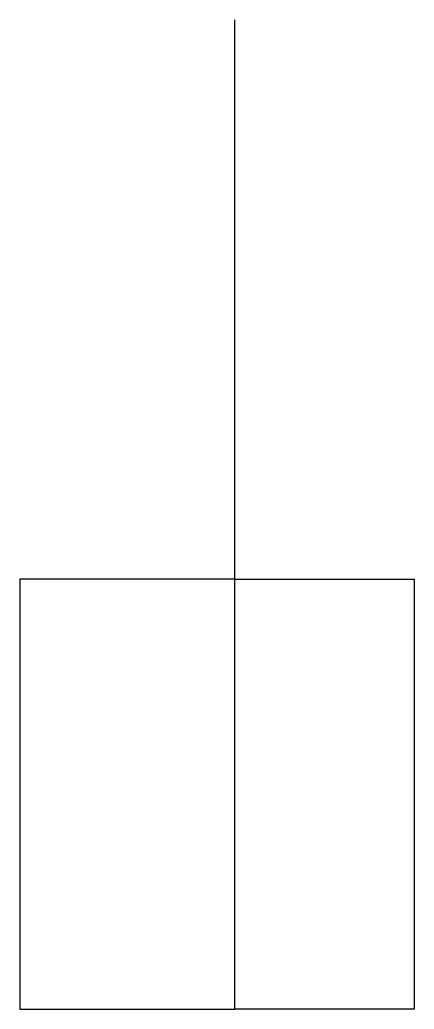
# Model space of a CAD drawing. Header units: millimetres. Extents: x -10.25 to -7.5, y 0 to 6.9.
import ezdxf

# ---------------------------------------------------------------- set-up
doc = ezdxf.new("R2010")
doc.units = ezdxf.units.MM
doc.layers.get('0').update_dxf_attribs({"linetype": 'CONTINUOUS'})

msp = doc.modelspace()

# ---------------------------------------------------------------- linework, layer by layer
msp.add_line((-8.75, 0), (-8.75, 6.9))
for points in [[(-8.75, 3), (-10.25, 3), (-10.25, 0), (-8.75, 0)], [(-8.75, 3), (-7.5, 3), (-7.5, 0), (-8.75, 0)]]:
    msp.add_lwpolyline(points, close=True)

doc.saveas('drawing.dxf')
